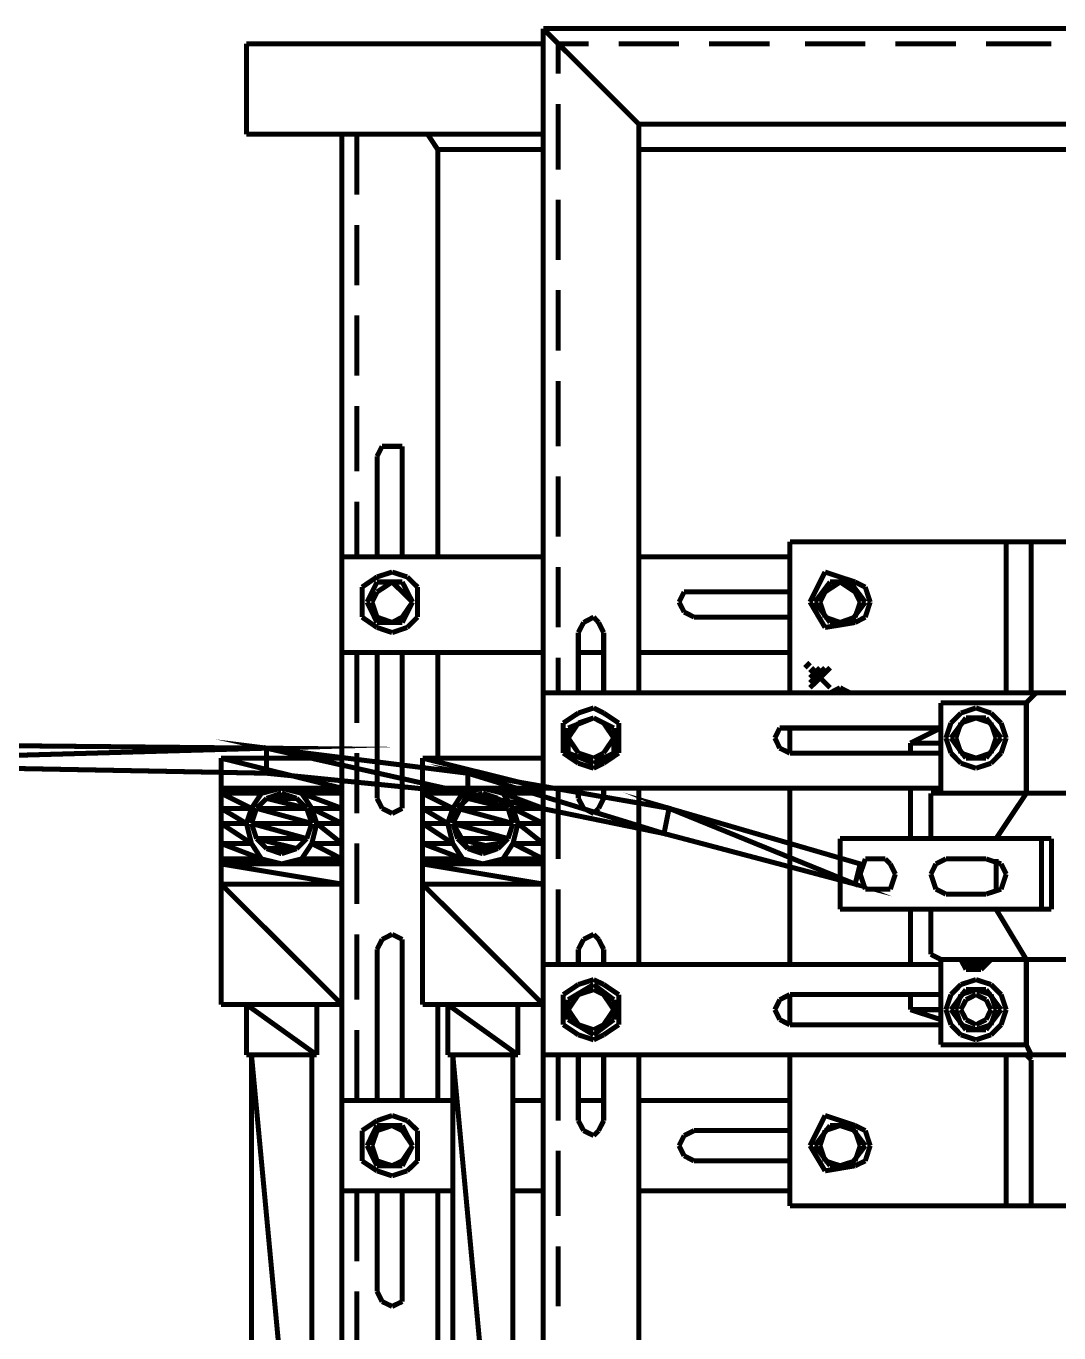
# Model space of a CAD drawing. Extents: x 0 to 210, y 0 to 297.
# Drawn here: x 66.6 to 75.3, y 223.03 to 234.04 of the extents above; entities that cross this region are included whole.
import ezdxf

# ---------------------------------------------------------------- set-up
doc = ezdxf.new("R2010")
doc.units = 0
doc.header["$MEASUREMENT"] = 0
for name, color, linetype in [('C00-00-00-BLACK', 7, 'Continuous'), ('CDB-DB-DB', 254, 'Continuous'), ('CFF-00-00', 1, 'Continuous')]:
    doc.layers.add(name, color=color, linetype=linetype)

msp = doc.modelspace()

# ---------------------------------------------------------------- linework, layer by layer
at = {"layer": 'C00-00-00-BLACK', "const_width": 0.0423}
for points in [[(70.9538, 234.021), (70.9538, 203.206)], [(70.9538, 234.021), (80.4968, 234.021)], [(71.7599, 233.216), (70.9538, 234.021)], [(68.4526, 233.894), (68.4526, 233.132)], [(68.4526, 233.894), (70.9538, 233.894)], [(71.0805, 233.894), (71.337, 233.894)], [(71.0805, 233.894), (71.0805, 233.641)], [(71.5906, 233.894), (72.099, 233.894)], [(72.3526, 233.894), (72.8638, 233.894)], [(73.1601, 233.894), (73.6685, 233.894)], [(73.9221, 233.894), (74.4319, 233.894)], [(74.6869, 233.894), (75.2369, 233.894)], [(71.0805, 233.386), (71.0805, 232.833)], [(71.7599, 233.216), (79.732, 233.216)], [(71.7599, 233.216), (71.7599, 228.425)], [(68.4526, 233.132), (70.9538, 233.132)], [(69.2573, 233.132), (69.2573, 204.094)], [(69.3843, 233.132), (69.3843, 232.621)], [(70.0648, 233.003), (69.9795, 233.132)], [(70.0648, 233.003), (70.0648, 229.572)], [(70.0648, 233.003), (70.9538, 233.003)], [(71.7599, 233.003), (79.732, 233.003)], [(71.0805, 232.58), (71.0805, 232.071)], [(69.3843, 232.368), (69.3843, 231.859)], [(71.0805, 231.818), (71.0805, 231.309)], [(69.3843, 231.606), (69.3843, 231.097)], [(71.0805, 231.053), (71.0805, 230.502)], [(69.3843, 230.841), (69.3843, 230.291)], [(69.5964, 230.502), (69.5537, 230.418)], [(69.5537, 230.418), (69.5537, 229.572)], [(69.6807, 230.502), (69.5964, 230.502)], [(69.766, 230.502), (69.6807, 230.502)], [(69.766, 230.418), (69.766, 230.502)], [(69.766, 229.572), (69.766, 230.418)], [(71.0805, 230.248), (71.0805, 229.741)], [(69.3843, 230.037), (69.3843, 229.572)], [(73.0331, 229.698), (78.4172, 229.698)], [(73.0331, 228.425), (73.0331, 229.698)], [(74.8563, 228.425), (74.8563, 229.698)], [(75.0672, 229.698), (75.0672, 228.425)], [(69.2573, 229.572), (70.9538, 229.572)], [(71.7599, 229.572), (73.0331, 229.572)], [(69.6807, 229.443), (69.5537, 229.402)], [(69.8073, 229.402), (69.6807, 229.443)], [(71.0805, 229.486), (71.0805, 228.976)], [(73.3294, 229.443), (73.2028, 229.19)], [(73.5831, 229.359), (73.3294, 229.443)], [(69.5537, 229.402), (69.427, 229.316)], [(69.427, 229.316), (69.427, 229.19)], [(69.5537, 229.359), (69.4697, 229.19)], [(69.6807, 229.359), (69.5537, 229.275)], [(69.766, 229.359), (69.5537, 229.359)], [(69.766, 229.275), (69.6807, 229.359)], [(69.8528, 229.19), (69.766, 229.359)], [(69.8955, 229.316), (69.8073, 229.402)], [(69.8955, 229.19), (69.8955, 229.316)], [(73.3721, 229.359), (73.2441, 229.19)], [(73.4565, 229.359), (73.3294, 229.275)], [(73.5404, 229.359), (73.3721, 229.359)], [(73.5831, 229.275), (73.4565, 229.359)], [(73.6685, 229.19), (73.5404, 229.359)], [(73.6685, 229.316), (73.5831, 229.359)], [(73.7097, 229.19), (73.6685, 229.316)], [(69.427, 229.19), (69.427, 229.063)], [(69.4697, 229.19), (69.5537, 229.018)], [(69.5537, 229.275), (69.511, 229.19)], [(69.511, 229.19), (69.5537, 229.063)], [(69.8528, 229.19), (69.766, 229.275)], [(69.766, 229.063), (69.8528, 229.19)], [(69.766, 229.018), (69.8528, 229.19)], [(69.8955, 229.063), (69.8955, 229.19)], [(72.1416, 229.275), (72.099, 229.19)], [(72.099, 229.19), (72.1416, 229.106)], [(72.2256, 229.275), (72.1416, 229.275)], [(72.2256, 229.275), (73.0331, 229.275)], [(73.2028, 229.19), (73.3294, 228.976)], [(73.2441, 229.19), (73.3721, 229.018)], [(73.3294, 229.275), (73.2868, 229.19)], [(73.2868, 229.19), (73.3294, 229.063)], [(73.5404, 229.018), (73.6685, 229.19)], [(73.6258, 229.19), (73.5831, 229.275)], [(73.5831, 229.063), (73.6258, 229.19)], [(73.6685, 229.063), (73.7097, 229.19)], [(72.1416, 229.106), (72.2256, 229.063)], [(69.427, 229.063), (69.5537, 228.976)], [(69.5537, 229.063), (69.6807, 229.018)], [(69.5537, 229.018), (69.766, 229.018)], [(69.5537, 228.976), (69.6807, 228.933)], [(69.6807, 229.018), (69.766, 229.063)], [(69.6807, 228.933), (69.8073, 228.976)], [(69.8073, 228.976), (69.8955, 229.063)], [(71.2943, 229.018), (71.2502, 228.933)], [(71.3796, 229.063), (71.2943, 229.018)], [(71.4209, 229.018), (71.3796, 229.063)], [(71.4636, 228.933), (71.4209, 229.018)], [(72.2256, 229.063), (73.0331, 229.063)], [(73.3294, 229.063), (73.4565, 229.018)], [(73.3294, 228.976), (73.5831, 229.018)], [(73.3721, 229.018), (73.5404, 229.018)], [(73.4565, 229.018), (73.5831, 229.063)], [(73.5831, 229.018), (73.6685, 229.063)], [(71.2502, 228.933), (71.2502, 228.425)], [(71.4636, 228.933), (71.4636, 228.425)], [(69.2573, 228.764), (70.9538, 228.764)], [(69.3843, 228.764), (69.3843, 228.171)], [(69.5537, 228.764), (69.5537, 227.536)], [(69.766, 228.764), (69.766, 227.536)], [(70.0648, 228.764), (70.0648, 227.875)], [(71.2502, 228.764), (71.4636, 228.764)], [(71.7599, 228.764), (73.0331, 228.764)], [(71.0805, 228.721), (71.0805, 228.425)], [(73.2028, 228.68), (73.1601, 228.637)], [(73.3721, 228.637), (73.2028, 228.468)], [(73.3294, 228.637), (73.2028, 228.51)], [(73.2868, 228.637), (73.2028, 228.552)], [(73.2441, 228.637), (73.2028, 228.594)], [(73.3721, 228.468), (73.2868, 228.552)], [(70.9538, 228.425), (80.4968, 228.425)], [(73.4565, 228.468), (73.3721, 228.425)], [(73.4565, 228.468), (73.3721, 228.425)], [(73.5404, 228.425), (73.4565, 228.468)], [(73.5404, 228.425), (73.4565, 228.468)], [(75.0672, 228.425), (75.026, 228.425)], [(75.1099, 228.425), (75.0672, 228.384)], [(74.3052, 228.341), (75.026, 228.341)], [(74.3052, 228.341), (74.3052, 227.579)], [(75.0672, 228.384), (75.026, 228.341)], [(75.026, 227.579), (75.026, 228.341)], [(71.2502, 228.255), (71.1232, 228.171)], [(71.3796, 228.214), (71.1648, 228.129)], [(71.3796, 228.298), (71.2502, 228.255)], [(71.3796, 228.214), (71.2502, 228.171)], [(71.4636, 228.255), (71.3796, 228.298)], [(71.4636, 228.171), (71.3796, 228.214)], [(71.549, 228.129), (71.3796, 228.214)], [(71.5906, 228.171), (71.4636, 228.255)], [(74.4746, 228.255), (74.3906, 228.171)], [(74.5172, 228.214), (74.3906, 228.045)], [(74.6016, 228.298), (74.4746, 228.255)], [(74.6016, 228.214), (74.4746, 228.171)], [(74.6869, 228.214), (74.5172, 228.214)], [(74.7282, 228.255), (74.6016, 228.298)], [(74.7282, 228.171), (74.6016, 228.214)], [(74.8136, 228.045), (74.6869, 228.214)], [(74.8136, 228.171), (74.7282, 228.255)], [(71.1232, 228.171), (71.1232, 228.045)], [(71.2502, 228.171), (71.1648, 228.045)], [(71.1648, 228.129), (71.1648, 227.918)], [(71.549, 228.045), (71.4636, 228.171)], [(71.549, 227.918), (71.549, 228.129)], [(71.5906, 228.045), (71.5906, 228.171)], [(72.9477, 228.129), (72.9065, 228.045)], [(73.0331, 228.129), (72.9477, 228.129)], [(73.0331, 227.918), (73.0331, 228.129)], [(74.3052, 228.129), (73.0331, 228.129)], [(74.3052, 228.129), (74.0488, 228.002)], [(74.3906, 228.171), (74.3479, 228.045)], [(74.4746, 228.171), (74.4319, 228.045)], [(74.7709, 228.045), (74.7282, 228.171)], [(74.8563, 228.045), (74.8136, 228.171)], [(71.1232, 228.045), (71.1232, 227.918)], [(71.1648, 228.045), (71.2502, 227.918)], [(71.4636, 227.918), (71.549, 228.045)], [(71.5906, 227.918), (71.5906, 228.045)], [(72.9065, 228.045), (72.9477, 227.959)], [(74.0488, 228.002), (74.3052, 228.002)], [(74.0488, 228.002), (74.0488, 227.918)], [(74.3479, 228.045), (74.3906, 227.918)], [(74.3906, 228.045), (74.5172, 227.875)], [(74.4319, 228.045), (74.4746, 227.918)], [(74.6869, 227.875), (74.8136, 228.045)], [(74.7282, 227.918), (74.7709, 228.045)], [(74.8136, 227.918), (74.8563, 228.045)], [(68.2392, 225.799), (68.2392, 227.875)], [(68.2392, 227.875), (69.2573, 227.875)], [(69.2573, 227.875), (69.2573, 225.799)], [(69.3843, 227.918), (69.3843, 227.409)], [(69.9368, 225.799), (69.9368, 227.875)], [(69.9368, 227.875), (70.9538, 227.875)], [(70.9538, 227.875), (70.9538, 225.799)], [(71.1232, 227.918), (71.2502, 227.832)], [(71.1648, 227.918), (71.3796, 227.832)], [(71.2502, 227.918), (71.3796, 227.875)], [(71.3796, 227.875), (71.4636, 227.918)], [(71.3796, 227.832), (71.549, 227.918)], [(71.4636, 227.832), (71.5906, 227.918)], [(72.9477, 227.959), (73.0331, 227.918)], [(74.3052, 227.918), (73.0331, 227.918)], [(74.3906, 227.918), (74.4746, 227.832)], [(74.4746, 227.918), (74.6016, 227.875)], [(74.5172, 227.875), (74.6869, 227.875)], [(74.6016, 227.875), (74.7282, 227.918)], [(74.7282, 227.832), (74.8136, 227.918)], [(71.2502, 227.832), (71.3796, 227.79)], [(71.3796, 227.79), (71.4636, 227.832)], [(74.4746, 227.832), (74.6016, 227.79)], [(74.6016, 227.79), (74.7282, 227.832)], [(68.5793, 227.579), (68.4953, 227.452)], [(68.749, 227.622), (68.5793, 227.579)], [(68.749, 227.579), (68.6223, 227.536)], [(68.9183, 227.579), (68.749, 227.622)], [(68.8756, 227.536), (68.749, 227.579)], [(69.004, 227.452), (68.9183, 227.579)], [(70.2758, 227.579), (70.1918, 227.452)], [(70.3185, 227.579), (70.1918, 227.325)], [(70.4455, 227.622), (70.2758, 227.579)], [(70.5721, 227.493), (70.3185, 227.579)], [(70.6148, 227.579), (70.4455, 227.622)], [(70.6988, 227.452), (70.6148, 227.579)], [(70.9538, 227.622), (74.3052, 227.622)], [(71.0805, 227.622), (71.0805, 227.026)], [(71.2502, 227.622), (71.2502, 227.536)], [(71.4636, 227.622), (71.4636, 227.536)], [(71.7599, 227.622), (71.7599, 226.136)], [(73.0331, 226.136), (73.0331, 227.622)], [(74.0488, 227.622), (74.0488, 227.197)], [(74.3052, 227.579), (74.2213, 227.579)], [(74.2213, 227.579), (74.2213, 227.493)], [(77.1895, 227.579), (74.3052, 227.579)], [(74.7709, 227.197), (75.026, 227.579)], [(68.4953, 227.452), (68.4526, 227.325)], [(68.538, 227.452), (68.4953, 227.325)], [(68.6223, 227.536), (68.538, 227.452)], [(68.961, 227.452), (68.8756, 227.536)], [(69.004, 227.325), (68.961, 227.452)], [(69.0453, 227.325), (69.004, 227.452)], [(69.5537, 227.536), (69.5964, 227.452)], [(69.5964, 227.452), (69.6807, 227.409)], [(69.6807, 227.409), (69.766, 227.452)], [(69.766, 227.452), (69.766, 227.536)], [(70.1918, 227.452), (70.1492, 227.325)], [(70.6575, 227.452), (70.5721, 227.493)], [(70.6988, 227.325), (70.6575, 227.452)], [(70.7415, 227.325), (70.6988, 227.452)], [(71.2502, 227.536), (71.2943, 227.452)], [(71.2943, 227.452), (71.3796, 227.409)], [(71.3796, 227.409), (71.4209, 227.452)], [(71.4209, 227.452), (71.4636, 227.536)], [(74.2213, 227.493), (74.2213, 227.197)], [(68.4526, 227.325), (68.4953, 227.156)], [(68.4953, 227.325), (68.538, 227.197)], [(68.961, 227.197), (69.004, 227.325)], [(69.004, 227.156), (69.0453, 227.325)], [(70.1492, 227.325), (70.1918, 227.156)], [(70.1918, 227.325), (70.3185, 227.113)], [(70.6575, 227.197), (70.6988, 227.325)], [(70.6988, 227.156), (70.7415, 227.325)], [(68.4953, 227.156), (68.5793, 227.026)], [(68.538, 227.197), (68.6223, 227.113)], [(68.6223, 227.113), (68.749, 227.07)], [(68.749, 227.07), (68.8756, 227.113)], [(68.8756, 227.113), (68.961, 227.197)], [(68.9183, 227.026), (69.004, 227.156)], [(69.3843, 227.156), (69.3843, 226.645)], [(70.1918, 227.156), (70.2758, 227.026)], [(70.3185, 227.113), (70.5721, 227.156)], [(70.5721, 227.156), (70.6575, 227.197)], [(70.6148, 227.026), (70.6988, 227.156)], [(73.4565, 227.197), (73.4565, 226.602)], [(75.2369, 227.197), (73.4565, 227.197)], [(75.1526, 227.197), (75.1526, 226.602)], [(75.2369, 227.197), (75.2369, 226.602)], [(68.5793, 227.026), (68.749, 226.984)], [(68.749, 226.984), (68.9183, 227.026)], [(70.2758, 227.026), (70.4455, 226.984)], [(70.4455, 226.984), (70.6148, 227.026)], [(73.6685, 227.026), (73.6258, 226.898)], [(73.8367, 227.026), (73.6685, 227.026)], [(73.8794, 226.984), (73.8367, 227.026)], [(74.3479, 227.026), (74.264, 226.984)], [(74.3479, 227.026), (74.6869, 227.026)], [(74.8136, 226.984), (74.6869, 227.026)], [(74.7709, 226.771), (74.7709, 227.026)], [(73.6258, 226.898), (73.6685, 226.771)], [(73.9221, 226.898), (73.8794, 226.984)], [(73.8794, 226.771), (73.9221, 226.898)], [(74.264, 226.984), (74.2213, 226.898)], [(74.2213, 226.898), (74.264, 226.771)], [(74.8563, 226.898), (74.8136, 226.984)], [(74.8136, 226.771), (74.8563, 226.898)], [(71.0805, 226.771), (71.0805, 226.136)], [(73.6685, 226.771), (73.8367, 226.771)], [(73.8367, 226.771), (73.8794, 226.771)], [(74.264, 226.771), (74.3479, 226.73)], [(74.6869, 226.73), (74.8136, 226.771)], [(74.3479, 226.73), (74.6869, 226.73)], [(75.2369, 226.602), (73.4565, 226.602)], [(74.0488, 226.602), (74.0488, 226.136)], [(74.2213, 226.602), (74.2213, 226.264)], [(75.026, 226.179), (74.7709, 226.602)], [(69.3843, 226.391), (69.3843, 225.84)], [(69.5964, 226.348), (69.5537, 226.264)], [(69.6807, 226.391), (69.5964, 226.348)], [(69.766, 226.348), (69.6807, 226.391)], [(69.766, 226.264), (69.766, 226.348)], [(71.2943, 226.348), (71.2502, 226.264)], [(71.3796, 226.391), (71.2943, 226.348)], [(71.4209, 226.348), (71.3796, 226.391)], [(71.4636, 226.264), (71.4209, 226.348)], [(69.5537, 226.264), (69.5537, 224.991)], [(69.766, 226.264), (69.766, 224.991)], [(71.2502, 226.264), (71.2502, 226.136)], [(71.4636, 226.264), (71.4636, 226.136)], [(74.2213, 226.264), (74.2213, 226.222)], [(74.2213, 226.222), (74.3052, 226.179)], [(70.9538, 226.136), (74.3052, 226.136)], [(77.1895, 226.179), (74.3052, 226.179)], [(74.3052, 226.179), (74.3052, 225.46)], [(74.4746, 226.179), (74.5172, 226.136)], [(74.4746, 226.179), (74.5172, 226.095)], [(74.5172, 226.179), (74.5603, 226.136)], [(74.5172, 226.136), (74.6016, 226.095)], [(74.5603, 226.179), (74.6016, 226.136)], [(74.5603, 226.136), (74.6016, 226.136)], [(74.6016, 226.136), (74.6442, 226.179)], [(74.6016, 226.095), (74.6869, 226.136)], [(74.6016, 226.136), (74.6442, 226.136)], [(74.6442, 226.136), (74.6442, 226.179)], [(74.6442, 226.179), (74.6869, 226.179)], [(74.6442, 226.095), (74.7282, 226.179)], [(74.6869, 226.136), (74.6869, 226.179)], [(75.026, 226.179), (75.026, 225.46)], [(71.3796, 226.009), (71.2502, 225.968)], [(71.4636, 225.968), (71.3796, 226.009)], [(74.6016, 226.009), (74.4746, 225.968)], [(74.5172, 226.095), (74.6442, 226.095)], [(74.7282, 225.968), (74.6016, 226.009)], [(71.2502, 225.968), (71.1232, 225.883)], [(71.3796, 225.968), (71.1648, 225.84)], [(71.3796, 225.925), (71.2502, 225.883)], [(71.549, 225.84), (71.3796, 225.968)], [(71.4636, 225.883), (71.3796, 225.925)], [(71.5906, 225.883), (71.4636, 225.968)], [(74.4746, 225.968), (74.3906, 225.883)], [(74.5172, 225.925), (74.3906, 225.756)], [(74.6016, 225.925), (74.4746, 225.883)], [(74.6869, 225.925), (74.5172, 225.925)], [(74.7282, 225.883), (74.6016, 225.925)], [(74.8136, 225.756), (74.6869, 225.925)], [(74.8136, 225.883), (74.7282, 225.968)], [(68.2392, 225.799), (69.2573, 225.799)], [(68.4526, 225.375), (68.4526, 225.799)], [(69.0453, 225.375), (69.0453, 225.799)], [(69.9368, 225.799), (70.9538, 225.799)], [(70.0648, 225.799), (70.0648, 224.991)], [(70.1492, 225.375), (70.1492, 225.799)], [(70.7415, 225.375), (70.7415, 225.799)], [(71.1232, 225.883), (71.1232, 225.756)], [(71.2502, 225.883), (71.1648, 225.756)], [(71.1648, 225.84), (71.1648, 225.672)], [(71.549, 225.756), (71.4636, 225.883)], [(71.549, 225.672), (71.549, 225.84)], [(71.5906, 225.756), (71.5906, 225.883)], [(72.9477, 225.84), (72.9065, 225.756)], [(73.0331, 225.883), (72.9477, 225.84)], [(73.0331, 225.629), (73.0331, 225.883)], [(74.3052, 225.883), (73.0331, 225.883)], [(74.0488, 225.883), (74.0488, 225.756)], [(74.3906, 225.883), (74.3479, 225.756)], [(74.4746, 225.883), (74.4319, 225.756)], [(74.5172, 225.84), (74.4746, 225.756)], [(74.6016, 225.883), (74.5172, 225.84)], [(74.6869, 225.84), (74.6016, 225.883)], [(74.7282, 225.756), (74.6869, 225.84)], [(74.7709, 225.756), (74.7282, 225.883)], [(74.8563, 225.756), (74.8136, 225.883)], [(71.1232, 225.756), (71.1232, 225.629)], [(71.1648, 225.756), (71.2502, 225.629)], [(71.1648, 225.672), (71.3796, 225.544)], [(71.3796, 225.544), (71.549, 225.672)], [(71.4636, 225.629), (71.549, 225.756)], [(71.5906, 225.629), (71.5906, 225.756)], [(72.9065, 225.756), (72.9477, 225.672)], [(72.9477, 225.672), (73.0331, 225.629)], [(74.0488, 225.756), (74.3052, 225.756)], [(74.3052, 225.672), (74.0488, 225.756)], [(74.3479, 225.756), (74.3906, 225.629)], [(74.3906, 225.756), (74.5172, 225.586)], [(74.4319, 225.756), (74.4746, 225.629)], [(74.4746, 225.756), (74.5172, 225.672)], [(74.5172, 225.672), (74.6016, 225.629)], [(74.6016, 225.629), (74.6869, 225.672)], [(74.6869, 225.672), (74.7282, 225.756)], [(74.6869, 225.586), (74.8136, 225.756)], [(74.7282, 225.629), (74.7709, 225.756)], [(74.8136, 225.629), (74.8563, 225.756)], [(69.3843, 225.586), (69.3843, 224.991)], [(71.1232, 225.629), (71.2502, 225.544)], [(71.2502, 225.629), (71.3796, 225.586)], [(71.3796, 225.586), (71.4636, 225.629)], [(71.4636, 225.544), (71.5906, 225.629)], [(74.3052, 225.629), (73.0331, 225.629)], [(74.3906, 225.629), (74.4746, 225.544)], [(74.4746, 225.629), (74.6016, 225.586)], [(74.5172, 225.586), (74.6869, 225.586)], [(74.6016, 225.586), (74.7282, 225.629)], [(74.7282, 225.544), (74.8136, 225.629)], [(71.2502, 225.544), (71.3796, 225.502)], [(71.3796, 225.502), (71.4636, 225.544)], [(74.3052, 225.46), (75.026, 225.46)], [(74.4746, 225.544), (74.6016, 225.502)], [(74.6016, 225.502), (74.7282, 225.544)], [(75.026, 225.46), (75.0672, 225.375)], [(68.4526, 225.375), (69.0453, 225.375)], [(68.4953, 225.375), (68.4953, 219.949)], [(69.004, 225.375), (69.004, 219.949)], [(70.1492, 225.375), (70.7415, 225.375)], [(70.1918, 225.375), (70.1918, 219.949)], [(70.6988, 225.375), (70.6988, 219.949)], [(70.9538, 225.375), (80.4968, 225.375)], [(71.0805, 225.375), (71.0805, 224.821)], [(71.2502, 225.375), (71.2502, 224.821)], [(71.4636, 225.375), (71.4636, 224.821)], [(71.7599, 225.375), (71.7599, 220.159)], [(73.0331, 224.102), (73.0331, 225.375)], [(74.8563, 224.102), (74.8563, 225.375)], [(75.0672, 225.333), (75.026, 225.375)], [(75.0672, 225.375), (75.1099, 225.375)], [(75.0672, 225.333), (75.0672, 224.102)], [(69.2573, 224.991), (70.1918, 224.991)], [(70.6988, 224.991), (70.9538, 224.991)], [(71.2502, 224.991), (71.4636, 224.991)], [(71.7599, 224.991), (73.0331, 224.991)], [(69.5537, 224.821), (69.427, 224.737)], [(69.6807, 224.864), (69.5537, 224.821)], [(69.8073, 224.821), (69.6807, 224.864)], [(69.8955, 224.737), (69.8073, 224.821)], [(71.2502, 224.821), (71.2943, 224.737)], [(71.4209, 224.737), (71.4636, 224.821)], [(73.3294, 224.864), (73.2028, 224.61)], [(73.5831, 224.78), (73.3294, 224.864)], [(69.427, 224.737), (69.427, 224.61)], [(69.5537, 224.78), (69.4697, 224.61)], [(69.5537, 224.737), (69.511, 224.61)], [(69.6807, 224.78), (69.5537, 224.737)], [(69.766, 224.78), (69.5537, 224.78)], [(69.766, 224.737), (69.6807, 224.78)], [(69.8528, 224.61), (69.766, 224.78)], [(69.8528, 224.61), (69.766, 224.737)], [(69.8955, 224.61), (69.8955, 224.737)], [(71.2943, 224.737), (71.3796, 224.695)], [(71.3796, 224.695), (71.4209, 224.737)], [(72.1416, 224.695), (72.099, 224.61)], [(72.2256, 224.737), (72.1416, 224.695)], [(72.2256, 224.737), (73.0331, 224.737)], [(73.3721, 224.78), (73.2441, 224.61)], [(73.3294, 224.737), (73.2868, 224.61)], [(73.4565, 224.78), (73.3294, 224.737)], [(73.5404, 224.78), (73.3721, 224.78)], [(73.5831, 224.737), (73.4565, 224.78)], [(73.6685, 224.61), (73.5404, 224.78)], [(73.6685, 224.737), (73.5831, 224.78)], [(73.6258, 224.61), (73.5831, 224.737)], [(73.7097, 224.61), (73.6685, 224.737)], [(69.427, 224.61), (69.427, 224.482)], [(69.4697, 224.61), (69.5537, 224.441)], [(69.511, 224.61), (69.5537, 224.482)], [(69.766, 224.482), (69.8528, 224.61)], [(69.766, 224.441), (69.8528, 224.61)], [(69.8955, 224.482), (69.8955, 224.61)], [(71.0805, 224.568), (71.0805, 224.018)], [(72.099, 224.61), (72.1416, 224.525)], [(73.2028, 224.61), (73.3294, 224.398)], [(73.2441, 224.61), (73.3721, 224.441)], [(73.2868, 224.61), (73.3294, 224.482)], [(73.5404, 224.441), (73.6685, 224.61)], [(73.5831, 224.482), (73.6258, 224.61)], [(73.6685, 224.482), (73.7097, 224.61)], [(69.427, 224.482), (69.5537, 224.398)], [(69.5537, 224.482), (69.6807, 224.441)], [(69.6807, 224.441), (69.766, 224.482)], [(69.8073, 224.398), (69.8955, 224.482)], [(72.1416, 224.525), (72.2256, 224.482)], [(72.2256, 224.482), (73.0331, 224.482)], [(73.3294, 224.482), (73.4565, 224.441)], [(73.4565, 224.441), (73.5831, 224.482)], [(73.5831, 224.441), (73.6685, 224.482)], [(69.5537, 224.441), (69.766, 224.441)], [(69.5537, 224.398), (69.6807, 224.356)], [(69.6807, 224.356), (69.8073, 224.398)], [(73.3294, 224.398), (73.5831, 224.441)], [(73.3721, 224.441), (73.5404, 224.441)], [(69.2573, 224.229), (70.1918, 224.229)], [(69.3843, 224.229), (69.3843, 223.636)], [(69.5537, 224.229), (69.5537, 223.383)], [(69.766, 224.229), (69.766, 223.383)], [(70.0648, 224.229), (70.0648, 221.306)], [(70.6988, 224.229), (70.9538, 224.229)], [(71.7599, 224.229), (73.0331, 224.229)], [(78.4172, 224.102), (73.0331, 224.102)], [(71.0805, 223.763), (71.0805, 223.256)], [(69.3843, 223.383), (69.3843, 222.872)], [(69.5537, 223.383), (69.5964, 223.297)], [(69.766, 223.297), (69.766, 223.383)], [(69.5964, 223.297), (69.6807, 223.256)], [(69.6807, 223.256), (69.766, 223.297)]]:
    msp.add_lwpolyline(points, dxfattribs=at)
at = {"layer": 'CDB-DB-DB', "const_width": 0.0423}
for points in [[(68.2392, 227.875), (68.2392, 227.622)], [(69.2573, 227.622), (68.2392, 227.875)], [(68.2392, 227.875), (69.2573, 227.875)], [(69.2573, 227.622), (68.2392, 227.875)], [(69.2573, 227.875), (69.2573, 227.622)], [(69.9368, 227.875), (69.9368, 227.622)], [(70.9538, 227.622), (69.9368, 227.875)], [(69.9368, 227.875), (70.9538, 227.875)], [(70.9538, 227.622), (69.9368, 227.875)], [(70.9538, 227.875), (70.9538, 227.622)], [(68.2392, 227.622), (69.2573, 227.622)], [(68.2392, 227.622), (68.2392, 227.579)], [(68.5793, 227.579), (68.2392, 227.622)], [(68.2392, 227.622), (68.749, 227.622)], [(68.5793, 227.579), (68.2392, 227.622)], [(68.2392, 227.579), (68.5793, 227.579)], [(68.2392, 227.579), (68.2392, 227.452)], [(68.4953, 227.452), (68.2392, 227.579)], [(68.2392, 227.579), (68.5793, 227.579)], [(68.4953, 227.452), (68.2392, 227.579)], [(68.5793, 227.579), (68.4953, 227.452)], [(68.749, 227.622), (68.5793, 227.579)], [(68.749, 227.579), (68.6223, 227.536)], [(68.749, 227.622), (68.9183, 227.579)], [(69.2573, 227.579), (68.749, 227.622)], [(68.749, 227.622), (69.2573, 227.622)], [(69.2573, 227.579), (68.749, 227.622)], [(68.8756, 227.536), (68.749, 227.579)], [(68.9183, 227.579), (69.2573, 227.579)], [(68.9183, 227.579), (69.004, 227.452)], [(69.2573, 227.452), (68.9183, 227.579)], [(68.9183, 227.579), (69.2573, 227.579)], [(69.2573, 227.452), (68.9183, 227.579)], [(69.2573, 227.622), (69.2573, 227.579)], [(69.2573, 227.579), (69.2573, 227.452)], [(69.9368, 227.622), (70.9538, 227.622)], [(69.9368, 227.622), (69.9368, 227.579)], [(70.2758, 227.579), (69.9368, 227.622)], [(69.9368, 227.622), (70.4455, 227.622)], [(70.2758, 227.579), (69.9368, 227.622)], [(69.9368, 227.579), (70.2758, 227.579)], [(69.9368, 227.579), (69.9368, 227.452)], [(70.1918, 227.452), (69.9368, 227.579)], [(69.9368, 227.579), (70.2758, 227.579)], [(70.1918, 227.452), (69.9368, 227.579)], [(70.2758, 227.579), (70.1918, 227.452)], [(70.4455, 227.622), (70.2758, 227.579)], [(70.4455, 227.579), (70.3185, 227.536)], [(70.4455, 227.622), (70.6148, 227.579)], [(70.9538, 227.579), (70.4455, 227.622)], [(70.4455, 227.622), (70.9538, 227.622)], [(70.9538, 227.579), (70.4455, 227.622)], [(70.5721, 227.536), (70.4455, 227.579)], [(70.6148, 227.579), (70.9538, 227.579)], [(70.6148, 227.579), (70.6988, 227.452)], [(70.9538, 227.452), (70.6148, 227.579)], [(70.6148, 227.579), (70.9538, 227.579)], [(70.9538, 227.452), (70.6148, 227.579)], [(70.9538, 227.622), (70.9538, 227.579)], [(70.9538, 227.579), (70.9538, 227.452)], [(68.2392, 227.452), (68.4953, 227.452)], [(68.2392, 227.452), (68.2392, 227.325)], [(68.4526, 227.325), (68.2392, 227.452)], [(68.2392, 227.452), (68.4953, 227.452)], [(68.4526, 227.325), (68.2392, 227.452)], [(68.4953, 227.452), (68.4526, 227.325)], [(68.538, 227.452), (68.4953, 227.325)], [(68.6223, 227.536), (68.538, 227.452)], [(68.538, 227.452), (68.961, 227.452)], [(69.004, 227.325), (68.538, 227.452)], [(68.538, 227.452), (68.961, 227.452)], [(69.004, 227.325), (68.538, 227.452)], [(68.6223, 227.536), (68.8756, 227.536)], [(68.961, 227.452), (68.6223, 227.536)], [(68.6223, 227.536), (68.8756, 227.536)], [(68.961, 227.452), (68.6223, 227.536)], [(68.8756, 227.536), (68.961, 227.452)], [(68.961, 227.452), (69.004, 227.325)], [(69.004, 227.452), (69.2573, 227.452)], [(69.004, 227.452), (69.0453, 227.325)], [(69.2573, 227.325), (69.004, 227.452)], [(69.004, 227.452), (69.2573, 227.452)], [(69.2573, 227.325), (69.004, 227.452)], [(69.2573, 227.452), (69.2573, 227.325)], [(69.9368, 227.452), (70.1918, 227.452)], [(69.9368, 227.452), (69.9368, 227.325)], [(70.1492, 227.325), (69.9368, 227.452)], [(69.9368, 227.452), (70.1918, 227.452)], [(70.1492, 227.325), (69.9368, 227.452)], [(70.1918, 227.452), (70.1492, 227.325)], [(70.2331, 227.452), (70.1918, 227.325)], [(70.3185, 227.536), (70.2331, 227.452)], [(70.2331, 227.452), (70.6575, 227.452)], [(70.6988, 227.325), (70.2331, 227.452)], [(70.2331, 227.452), (70.6575, 227.452)], [(70.6988, 227.325), (70.2331, 227.452)], [(70.3185, 227.536), (70.5721, 227.536)], [(70.6575, 227.452), (70.3185, 227.536)], [(70.3185, 227.536), (70.5721, 227.536)], [(70.6575, 227.452), (70.3185, 227.536)], [(70.5721, 227.536), (70.6575, 227.452)], [(70.6575, 227.452), (70.6988, 227.325)], [(70.6988, 227.452), (70.9538, 227.452)], [(70.6988, 227.452), (70.7415, 227.325)], [(70.9538, 227.325), (70.6988, 227.452)], [(70.6988, 227.452), (70.9538, 227.452)], [(70.9538, 227.325), (70.6988, 227.452)], [(70.9538, 227.452), (70.9538, 227.325)], [(68.2392, 227.325), (68.4526, 227.325)], [(68.2392, 227.325), (68.2392, 227.156)], [(68.4953, 227.156), (68.2392, 227.325)], [(68.2392, 227.325), (68.4526, 227.325)], [(68.4953, 227.156), (68.2392, 227.325)], [(68.4526, 227.325), (68.4953, 227.156)], [(68.4953, 227.325), (69.004, 227.325)], [(68.4953, 227.325), (68.538, 227.197)], [(68.961, 227.197), (68.4953, 227.325)], [(68.4953, 227.325), (69.004, 227.325)], [(68.961, 227.197), (68.4953, 227.325)], [(69.004, 227.325), (68.961, 227.197)], [(69.0453, 227.325), (69.004, 227.156)], [(69.0453, 227.325), (69.2573, 227.325)], [(69.2573, 227.156), (69.0453, 227.325)], [(69.0453, 227.325), (69.2573, 227.325)], [(69.2573, 227.156), (69.0453, 227.325)], [(69.2573, 227.325), (69.2573, 227.156)], [(69.9368, 227.325), (70.1492, 227.325)], [(69.9368, 227.325), (69.9368, 227.156)], [(70.1918, 227.156), (69.9368, 227.325)], [(69.9368, 227.325), (70.1492, 227.325)], [(70.1918, 227.156), (69.9368, 227.325)], [(70.1492, 227.325), (70.1918, 227.156)], [(70.1918, 227.325), (70.6988, 227.325)], [(70.1918, 227.325), (70.2331, 227.197)], [(70.6575, 227.197), (70.1918, 227.325)], [(70.1918, 227.325), (70.6988, 227.325)], [(70.6575, 227.197), (70.1918, 227.325)], [(70.6988, 227.325), (70.6575, 227.197)], [(70.7415, 227.325), (70.6988, 227.156)], [(70.7415, 227.325), (70.9538, 227.325)], [(70.9538, 227.156), (70.7415, 227.325)], [(70.7415, 227.325), (70.9538, 227.325)], [(70.9538, 227.156), (70.7415, 227.325)], [(70.9538, 227.325), (70.9538, 227.156)], [(68.2392, 227.156), (68.4953, 227.156)], [(68.2392, 227.156), (68.2392, 227.026)], [(68.5793, 227.026), (68.2392, 227.156)], [(68.2392, 227.156), (68.4953, 227.156)], [(68.5793, 227.026), (68.2392, 227.156)], [(68.4953, 227.156), (68.5793, 227.026)], [(68.538, 227.197), (68.961, 227.197)], [(68.538, 227.197), (68.6223, 227.113)], [(68.8756, 227.113), (68.538, 227.197)], [(68.538, 227.197), (68.961, 227.197)], [(68.8756, 227.113), (68.538, 227.197)], [(68.6223, 227.113), (68.8756, 227.113)], [(68.749, 227.07), (68.6223, 227.113)], [(68.6223, 227.113), (68.8756, 227.113)], [(68.8756, 227.113), (68.749, 227.07)], [(68.961, 227.197), (68.8756, 227.113)], [(69.004, 227.156), (68.9183, 227.026)], [(69.004, 227.156), (69.2573, 227.156)], [(69.2573, 227.026), (69.004, 227.156)], [(69.004, 227.156), (69.2573, 227.156)], [(69.2573, 227.026), (69.004, 227.156)], [(69.2573, 227.156), (69.2573, 227.026)], [(69.9368, 227.156), (70.1918, 227.156)], [(69.9368, 227.156), (69.9368, 227.026)], [(70.2758, 227.026), (69.9368, 227.156)], [(69.9368, 227.156), (70.1918, 227.156)], [(70.2758, 227.026), (69.9368, 227.156)], [(70.1918, 227.156), (70.2758, 227.026)], [(70.2331, 227.197), (70.6575, 227.197)], [(70.2331, 227.197), (70.3185, 227.113)], [(70.5721, 227.113), (70.2331, 227.197)], [(70.2331, 227.197), (70.6575, 227.197)], [(70.5721, 227.113), (70.2331, 227.197)], [(70.3185, 227.113), (70.5721, 227.113)], [(70.4455, 227.07), (70.3185, 227.113)], [(70.3185, 227.113), (70.5721, 227.113)], [(70.5721, 227.113), (70.4455, 227.07)], [(70.6575, 227.197), (70.5721, 227.113)], [(70.6988, 227.156), (70.6148, 227.026)], [(70.6988, 227.156), (70.9538, 227.156)], [(70.9538, 227.026), (70.6988, 227.156)], [(70.6988, 227.156), (70.9538, 227.156)], [(70.9538, 227.026), (70.6988, 227.156)], [(70.9538, 227.156), (70.9538, 227.026)], [(68.2392, 227.026), (68.5793, 227.026)], [(68.2392, 227.026), (68.2392, 226.984)], [(68.749, 226.984), (68.2392, 227.026)], [(68.2392, 227.026), (68.5793, 227.026)], [(68.749, 226.984), (68.2392, 227.026)], [(68.5793, 227.026), (68.749, 226.984)], [(68.9183, 227.026), (68.749, 226.984)], [(68.9183, 227.026), (69.2573, 227.026)], [(69.2573, 226.984), (68.9183, 227.026)], [(68.9183, 227.026), (69.2573, 227.026)], [(69.2573, 226.984), (68.9183, 227.026)], [(69.2573, 227.026), (69.2573, 226.984)], [(69.9368, 227.026), (70.2758, 227.026)], [(69.9368, 227.026), (69.9368, 226.984)], [(70.4455, 226.984), (69.9368, 227.026)], [(69.9368, 227.026), (70.2758, 227.026)], [(70.4455, 226.984), (69.9368, 227.026)], [(70.2758, 227.026), (70.4455, 226.984)], [(70.6148, 227.026), (70.4455, 226.984)], [(70.6148, 227.026), (70.9538, 227.026)], [(70.9538, 226.984), (70.6148, 227.026)], [(70.6148, 227.026), (70.9538, 227.026)], [(70.9538, 226.984), (70.6148, 227.026)], [(70.9538, 227.026), (70.9538, 226.984)], [(68.2392, 226.984), (68.749, 226.984)], [(68.2392, 226.984), (68.2392, 226.814)], [(69.2573, 226.814), (68.2392, 226.984)], [(68.2392, 226.984), (69.2573, 226.984)], [(69.2573, 226.814), (68.2392, 226.984)], [(68.749, 226.984), (69.2573, 226.984)], [(69.2573, 226.984), (69.2573, 226.814)], [(69.9368, 226.984), (70.4455, 226.984)], [(69.9368, 226.984), (69.9368, 226.814)], [(70.9538, 226.814), (69.9368, 226.984)], [(69.9368, 226.984), (70.9538, 226.984)], [(70.9538, 226.814), (69.9368, 226.984)], [(70.4455, 226.984), (70.9538, 226.984)], [(70.9538, 226.984), (70.9538, 226.814)], [(68.2392, 226.814), (69.2573, 226.814)], [(68.2392, 226.814), (68.2392, 225.799)], [(69.2573, 225.799), (68.2392, 226.814)], [(68.2392, 226.814), (69.2573, 226.814)], [(69.2573, 225.799), (68.2392, 226.814)], [(69.2573, 226.814), (69.2573, 225.799)], [(69.9368, 226.814), (70.9538, 226.814)], [(69.9368, 226.814), (69.9368, 225.799)], [(70.9538, 225.799), (69.9368, 226.814)], [(69.9368, 226.814), (70.9538, 226.814)], [(70.9538, 225.799), (69.9368, 226.814)], [(70.9538, 226.814), (70.9538, 225.799)], [(68.2392, 225.799), (69.2573, 225.799)], [(68.4526, 225.799), (68.4526, 225.375)], [(69.0453, 225.375), (68.4526, 225.799)], [(68.4526, 225.799), (69.0453, 225.799)], [(69.0453, 225.375), (68.4526, 225.799)], [(69.0453, 225.799), (69.0453, 225.375)], [(69.9368, 225.799), (70.9538, 225.799)], [(70.1492, 225.799), (70.1492, 225.375)], [(70.7415, 225.375), (70.1492, 225.799)], [(70.1492, 225.799), (70.7415, 225.799)], [(70.7415, 225.375), (70.1492, 225.799)], [(70.7415, 225.799), (70.7415, 225.375)], [(68.4526, 225.375), (69.0453, 225.375)], [(68.4953, 225.375), (68.4953, 219.949)], [(69.004, 219.949), (68.4953, 225.375)], [(68.4953, 225.375), (69.004, 225.375)], [(69.004, 219.949), (68.4953, 225.375)], [(69.004, 225.375), (69.004, 219.949)], [(70.1492, 225.375), (70.7415, 225.375)], [(70.1918, 225.375), (70.1918, 219.949)], [(70.6988, 219.949), (70.1918, 225.375)], [(70.1918, 225.375), (70.6988, 225.375)], [(70.6988, 219.949), (70.1918, 225.375)], [(70.6988, 225.375), (70.6988, 219.949)]]:
    msp.add_lwpolyline(points, dxfattribs=at)
at = {"layer": 'CFF-00-00', "const_width": 0.0423}
for points in [[(68.6223, 227.959), (64.1696, 227.832), (64.1696, 228.002), (68.6223, 227.959)], [(70.3185, 227.748), (70.3185, 227.579), (68.6223, 227.959), (70.3185, 227.748)], [(68.6223, 227.748), (68.6223, 227.959), (64.1696, 227.832), (68.6223, 227.748)], [(70.3185, 227.579), (68.6223, 227.959), (68.6223, 227.748), (70.3185, 227.579)], [(72.015, 227.452), (71.9723, 227.24), (70.3185, 227.748), (72.015, 227.452)], [(71.9723, 227.24), (70.3185, 227.748), (70.3185, 227.579), (71.9723, 227.24)], [(73.6258, 226.984), (73.5831, 226.814), (72.015, 227.452), (73.6258, 226.984)], [(73.5831, 226.814), (72.015, 227.452), (71.9723, 227.24), (73.5831, 226.814)]]:
    msp.add_lwpolyline(points, close=True, dxfattribs=at)
at = {"layer": 'CFF-00-00'}
for points in [[(68.6223, 227.959), (64.1696, 227.832), (64.1696, 228.002), (68.6223, 227.959)], [(68.6223, 227.748), (68.6223, 227.959), (64.1696, 227.832), (68.6223, 227.748)], [(70.3185, 227.748), (70.3185, 227.579), (68.6223, 227.959), (70.3185, 227.748)], [(70.3185, 227.579), (68.6223, 227.959), (68.6223, 227.748), (70.3185, 227.579)], [(72.015, 227.452), (71.9723, 227.24), (70.3185, 227.748), (72.015, 227.452)], [(71.9723, 227.24), (70.3185, 227.748), (70.3185, 227.579), (71.9723, 227.24)], [(73.5831, 226.814), (72.015, 227.452), (71.9723, 227.24), (73.5831, 226.814)], [(73.6258, 226.984), (73.5831, 226.814), (72.015, 227.452), (73.6258, 226.984)]]:
    msp.add_lwpolyline(points, close=True, dxfattribs=at)

doc.saveas('drawing.dxf')
